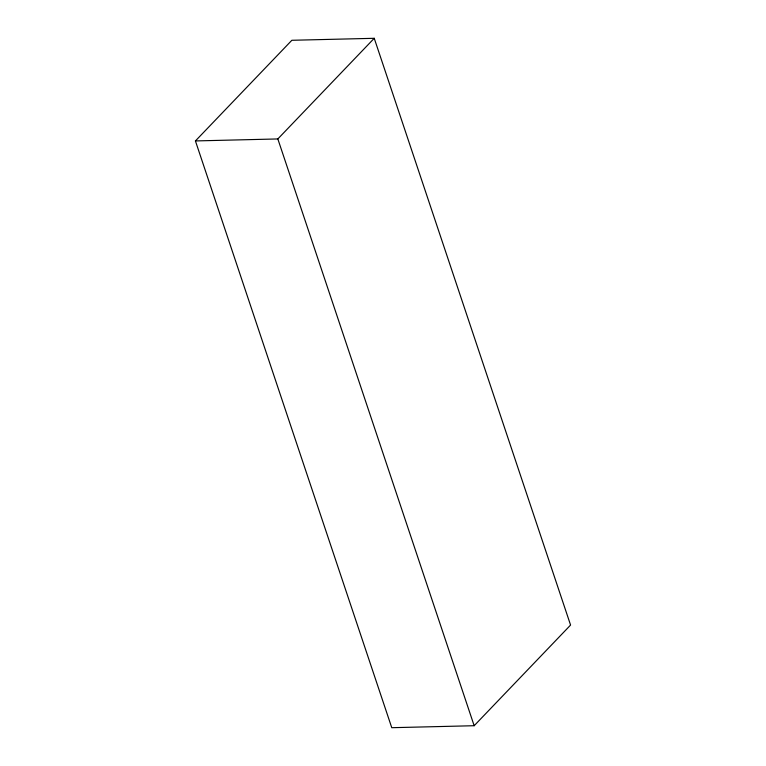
<?xml version="1.0" encoding="UTF-8"?>
<svg xmlns="http://www.w3.org/2000/svg" width="766" height="766" viewBox="0 0 766 766"><rect width="100%" height="100%" fill="white"/><g stroke="black" fill="none" stroke-linecap="round" stroke-linejoin="round"><path stroke-width="1.15" d="M195.426 140.934L291.856 40.282L374.239 38.3L570.574 625.066L474.164 725.718L391.761 727.7L195.426 140.934L277.838 138.943L374.239 38.3M277.838 138.943L474.164 725.718"/></g></svg>
